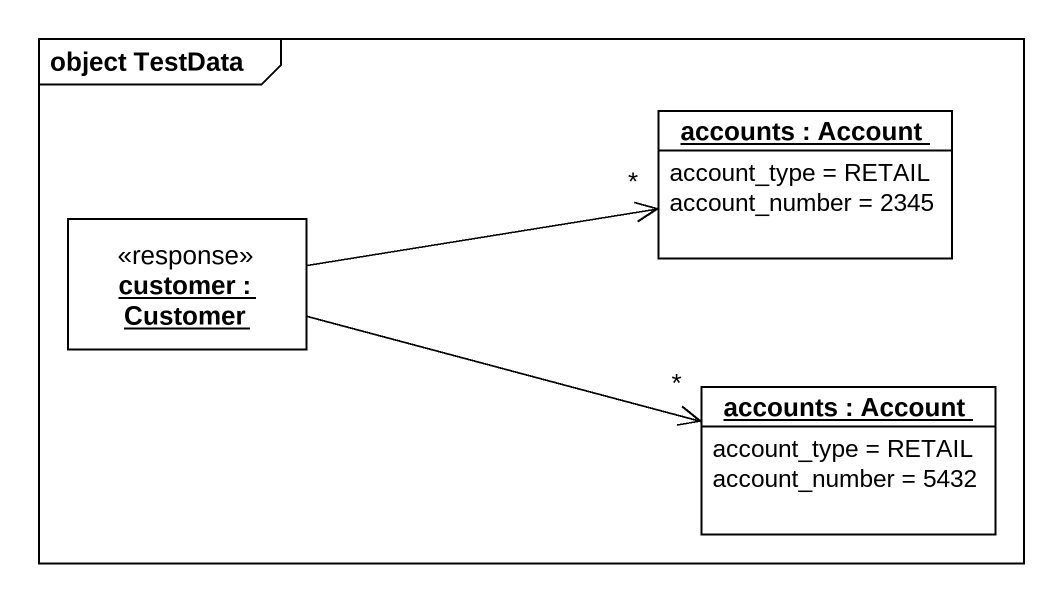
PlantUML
@startuml
mainframe object TestData
hide circle
hide empty members
object "accounts : Account" as accounts {
  account_type = RETAIL
  account_number = 2345
}
object "customer : Customer" as customer <<response>>
object "accounts : Account" as accounts_2 {
  account_type = RETAIL
  account_number = 5432
}
customer -right-> "*" accounts
customer -right-> "*" accounts_2
@enduml
